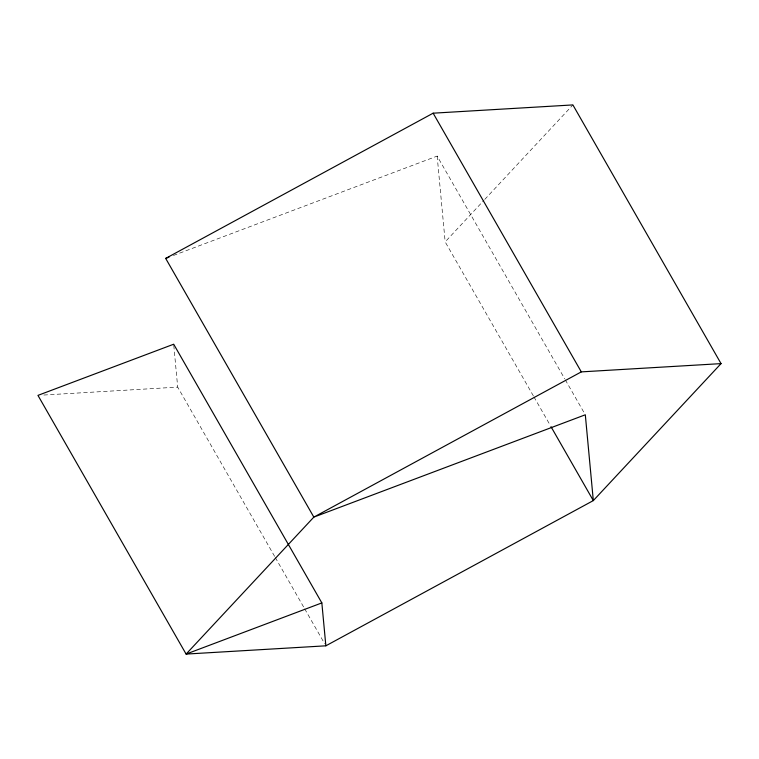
<?xml version="1.0" encoding="UTF-8"?>
<svg xmlns="http://www.w3.org/2000/svg" width="759" height="759" viewBox="0 0 759 759"><rect width="100%" height="100%" fill="white"/><g stroke="black" fill="none" stroke-linecap="round" stroke-linejoin="round"><path stroke-width="0.57" stroke-dasharray="3.79 2.85" d="M533.359 395.875L445.163 241.884L483.967 200.272M484.773 199.408L572.893 104.922M173.431 255.489L437.156 156.088L564.734 378.855M43.823 395.031L177.691 387.118L274.701 556.508M565.322 379.879L584.724 413.759M533.947 396.9L550.408 425.647M275.289 557.533L304.103 607.836M304.691 608.86L324.681 643.765M437.156 156.088L445.163 241.884M173.792 345.373L177.691 387.118"/><path stroke-width="1.14" d="M321.844 602.912L186.107 654.078L313.837 517.116L165.68 258.411L433.142 113.186L572.893 104.922L721.05 363.618L593.32 500.589L325.858 645.814L186.107 654.078L37.95 395.382L173.688 344.216L321.844 602.912L325.858 645.814M721.05 363.618L581.309 371.882L313.837 517.116L585.312 414.784L593.32 500.589L550.996 426.672M165.68 258.411L169.001 257.159M433.142 113.186L581.309 371.882"/></g></svg>
